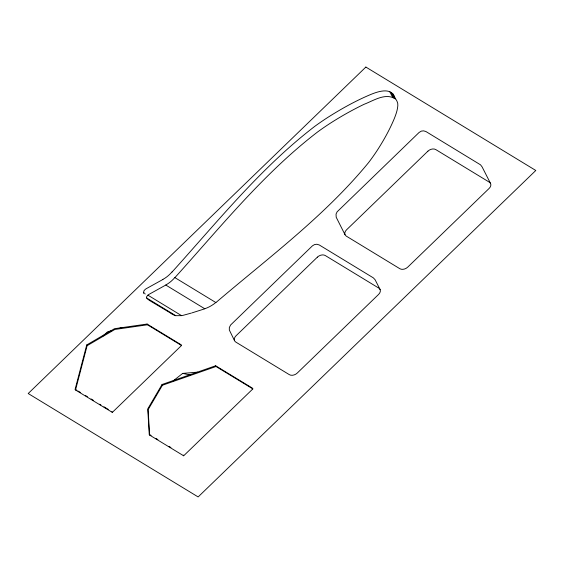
<?xml version="1.0" encoding="UTF-8"?>
<svg xmlns="http://www.w3.org/2000/svg" width="564" height="564" viewBox="0 0 564 564"><rect width="100%" height="100%" fill="white"/><g stroke="black" fill="none" stroke-linecap="round" stroke-linejoin="round"><path stroke-width="0.85" d="M75.139 389.245L86.736 344.949L114.485 328.706L147.091 324.046L181.129 344.759L181.509 345.506L112.335 412.39L75.52 389.992L75.139 389.245L76.986 390.366M75.52 389.992L87.117 345.69L86.736 344.949M162.051 384.5L147.747 408.921L149.241 434.336L149.622 435.084L183.66 455.797L252.841 388.913L252.46 388.166L215.645 365.768L162.051 384.5L162.432 385.24L148.12 409.661L149.622 435.084M172.055 272.031C217.619 221.567 260.723 167.776 314.973 126.202A196.956 138.779 -27 0 1 328.029 117.263C341.248 108.894 354.953 101.224 369.349 95.069C376.949 91.819 391.078 86.532 394.842 97.41M103.092 335.961L107.541 331.836L111.7 330.617M192.063 312.858L204.824 308.797L165.788 285.046L148.861 294.436A24.908 12.549 1.3 0 0 147.902 295.162L146.619 296.678L146.696 298.011A6.585 3.321 1.3 0 0 146.83 298.222L146.929 298.363A10.448 5.259 1.3 0 0 147.662 299.11L149.488 300.45M173.197 380.876L182.673 373.403L197.583 372.155M87.117 345.69L114.866 329.454L147.472 324.793L181.509 345.506M162.94 279.448L146.005 288.838A24.16 12.168 1.3 0 0 144.997 289.614L143.764 291.08L143.848 292.42M162.432 385.24L216.026 366.508L252.841 388.913M191.33 313.083L183.173 315.311A24.908 12.549 1.3 0 1 181.559 315.643L175.742 315.685A6.585 3.321 1.3 0 1 175.348 315.579L175.136 315.516A10.448 5.259 1.3 0 1 173.782 315.001L149.516 300.471M119.18 328.417L122.508 327.437M182.673 373.403L190.251 374.975M395.442 98.947C385.452 92.44 373.636 100.681 364.055 104.312C352.641 109.825 341.565 116.036 330.885 122.86A196.956 138.779 -27 0 0 317.821 131.8C263.571 173.367 220.475 227.165 174.91 277.622L215.899 302.572C268.323 257.811 324.568 216.216 368.532 162.658A196.956 138.779 -27 0 0 376.907 150.87C383.626 140.549 389.654 129.748 394.391 118.37C395.999 114.266 397.507 110.05 397.831 105.623C398.374 100.745 393.905 97.713 392.593 93.349M147.902 295.162L181.559 315.643M146.696 298.011L175.742 315.685M78.213 391.106L80.666 392.6M85.573 395.59L87.413 396.711M91.093 398.952L93.546 400.44M99.68 404.176L100.907 404.924M103.973 406.792L108.274 409.401M149.241 434.336L151.103 435.464M156.052 438.482L157.906 439.61M169.045 446.385L170.906 447.52M145.223 294.013L144.744 293.555M490.652 183.674L482.1 166.888L480.542 164.836L425.919 131.532L423.571 130.848L421.315 131.123L419.108 132.448L337.103 211.838L336.045 214.087L336.2 217.232L344.985 234.631M391.162 92.482L394.01 98.073M389.731 91.608L392.586 97.205M380.15 289.621L375.088 279.723L373.319 277.848L319.224 244.945L316.869 244.254L314.613 244.536L312.407 245.855L230.627 324.977L229.344 327.494L229.322 330.01L234.483 340.578M215.645 365.768L216.026 366.508M171.153 313.203L171.47 313.831M147.091 324.046L147.472 324.793M183.279 455.049L183.66 455.797M111.954 411.642L112.335 412.39M172.013 271.94A29.857 17.893 -65.2 0 1 162.94 279.356M143.926 293.435A8.361 4.674 13.3 0 1 143.63 292.991M143.841 292.892A5.316 2.207 26.2 0 1 143.672 292.603M143.764 292.49A2.982 0.747 39.5 0 1 143.686 292.314M174.868 277.53A29.857 17.893 -65.2 0 1 165.788 284.954M215.857 302.487A29.857 20.565 -51.1 0 1 204.824 308.719M365.86 67.06L28.2 393.524L198.14 496.94L535.8 170.476L365.86 67.06M317.384 257.135L236.02 335.806A5.901 4.16 -27 0 0 235.78 342.066L289.353 374.665A5.901 4.16 -27 0 0 297.249 373.065L378.613 294.401A5.901 4.16 -27 0 0 378.853 288.133L325.28 255.534A5.901 4.16 -27 0 0 317.384 257.135M427.886 151.187L346.522 229.851A5.901 4.16 -27 0 0 346.282 236.119L399.855 268.718A5.901 4.16 -27 0 0 407.751 267.117L489.115 188.446A5.901 4.16 -27 0 0 489.355 182.186L435.782 149.58A5.901 4.16 -27 0 0 427.886 151.187"/></g></svg>
